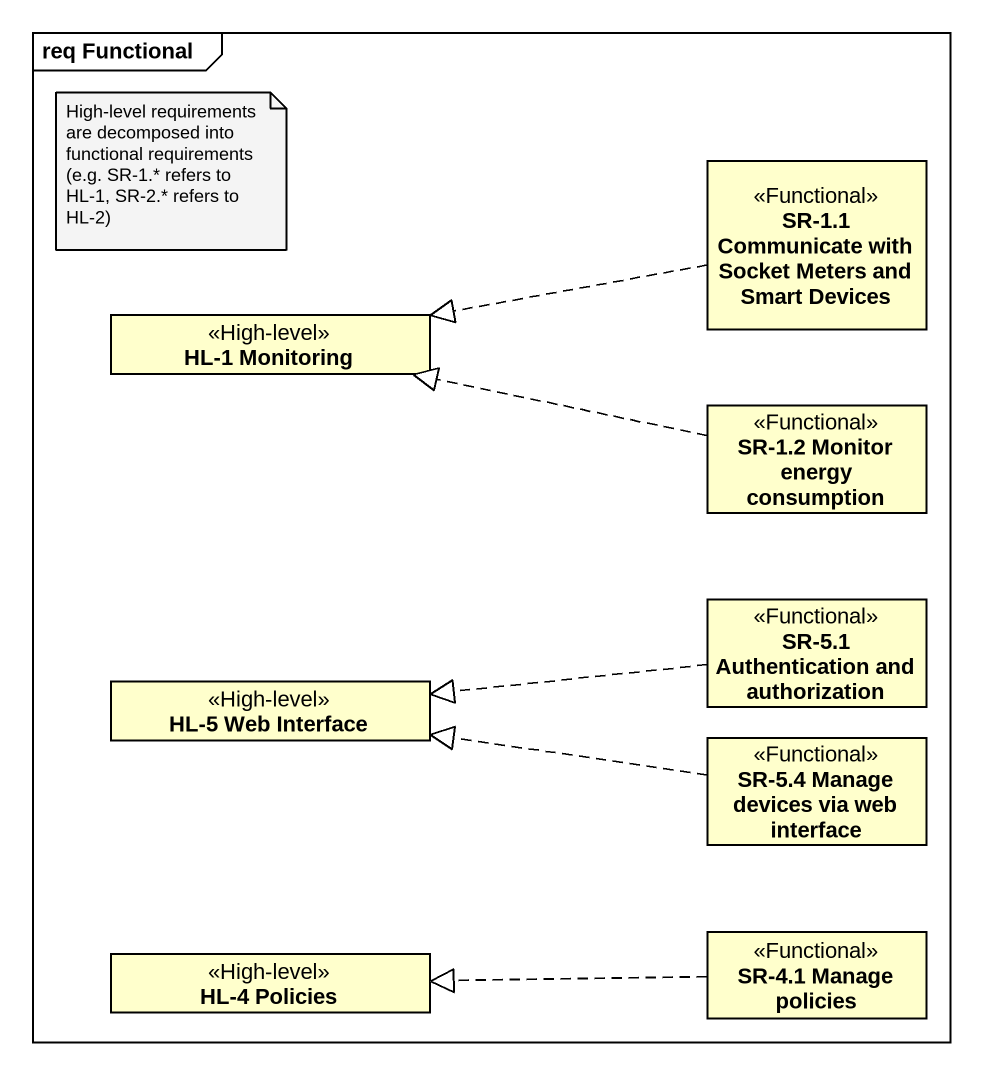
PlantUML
@startuml
mainframe req Functional
hide circle
hide empty members
class "SR-1.1 Communicate with Socket Meters and Smart Devices" as SR_1_1_Communicate_with <<Functional>>
class "HL-1 Monitoring" as HL_1_Monitoring <<High-level>>
class "SR-1.2 Monitor energy consumption" as SR_1_2_Monitor_energy <<Functional>>
class "SR-5.1 Authentication and authorization" as SR_5_1_Authentication_and <<Functional>>
class "HL-5 Web Interface" as HL_5_Web_Interface <<High-level>>
class "SR-5.4 Manage devices via web interface" as SR_5_4_Manage_devices_via <<Functional>>
class "HL-4 Policies" as HL_4_Policies <<High-level>>
class "SR-4.1 Manage policies" as SR_4_1_Manage_policies <<Functional>>
SR_1_1_Communicate_with .left.|> HL_1_Monitoring
SR_1_2_Monitor_energy .left.|> HL_1_Monitoring
SR_5_1_Authentication_and .left.|> HL_5_Web_Interface
SR_5_4_Manage_devices_via .left.|> HL_5_Web_Interface
SR_4_1_Manage_policies .left.|> HL_4_Policies
note as N1
  High-level requirements are decomposed into functional requirements (e.g. SR-1.* refers to HL-1, SR-2.* refers to HL-2)
end note
@enduml
